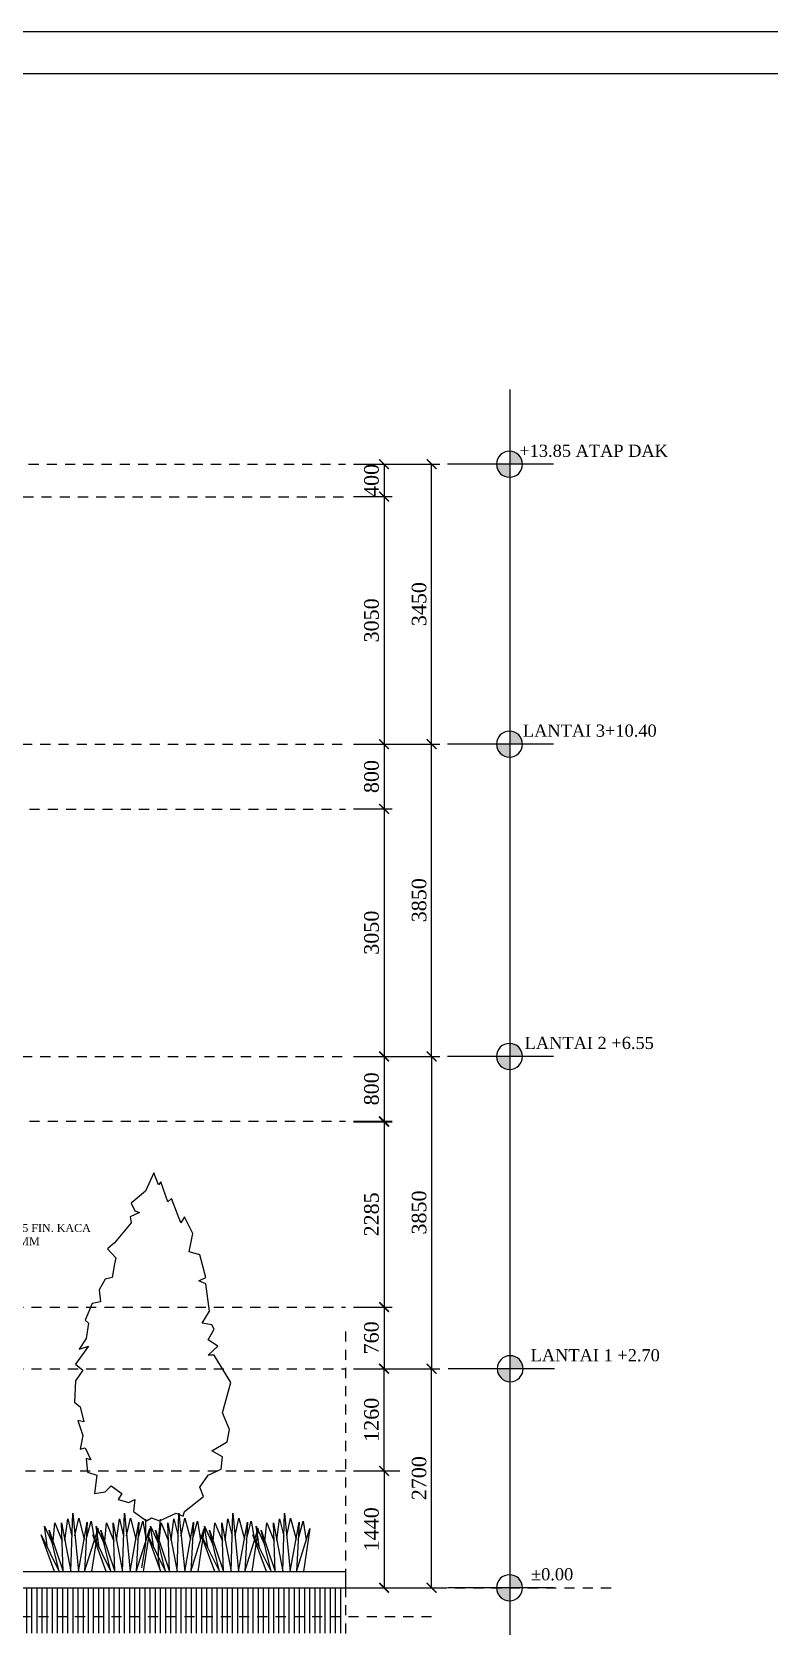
# Model space of a CAD drawing. Header units: millimetres. Extents: x -9564 to 494436, y -140371 to 4257.
# Drawn here: x 289.48 to 298.57, y 111.2 to 130.85 of the extents above; entities that cross this region are included whole.
import ezdxf
from ezdxf.enums import TextEntityAlignment as Align

# ---------------------------------------------------------------- set-up
doc = ezdxf.new("R2010")
doc.units = ezdxf.units.MM
doc.header["$MEASUREMENT"] = 0
doc.linetypes.add('DASHED2', pattern=[0.375, 0.25, -0.125])
doc.linetypes.add('HIDDEN2', pattern=[0.1875, 0.125, -0.0625])
doc.layers.get('DEFPOINTS').update_dxf_attribs({"lineweight": 18})
for name, color, linetype, lineweight in [('AS', 8, 'HIDDEN2', 5), ('DIM', 1, 'Continuous', 5), ('Dimensi', 252, 'Continuous', 9), ('LEGEND', 1, 'DASHED2', 50), ('XR-KOP A3_MOZART$0$A-TXTKOP', 3, 'Continuous', 5), ('XR-KOP A3_MOZART$0$KOP-A1$0$A-GRSKOP', 1, 'Continuous', 5)]:
    doc.layers.add(name, color=color, linetype=linetype, lineweight=lineweight)
doc.layers.add('ht', color=14, linetype='Continuous')
doc.layers.add('TEXT', color=4, linetype='Continuous')
doc.styles.add('HAND', font='ROMAND.SHX', dxfattribs={"width": 0.8, "height": 250})
doc.styles.add('style1', font='times.ttf', dxfattribs={"height": 0.15})
doc.styles.add('style2', font='times.ttf', dxfattribs={"height": 0.18})
doc.styles.add('XR-KOP A3_MOZART$0$ROMAND', font='romand.shx', dxfattribs={"height": 2, "bigfont": 'bigfont.shx'})
doc.dimstyles.new('ISO-25', dxfattribs={"dimtxt": 0.18, "dimasz": 0.12, "dimexe": 0.1, "dimexo": 0.1, "dimgap": 0.0625, "dimtad": 1, "dimtoh": 1, "dimdec": 0, "dimlfac": 1000, "dimtxsty": 'style2', "dimblk": 'ARCHTICK', "dimcen": 0.15, "dimclrd": 1, "dimclre": 1, "dimclrt": 4, "dimadec": 0, "dimazin": 0, "dimtfac": 1, "dimtdec": 0, "dimtmove": 0, "dimatfit": 3, "dimldrblk": 'OBLIQUE', "dimfxl": 1, "dimarcsym": 0})

# ---------------------------------------------------------------- blocks, each defined once
blk = doc.blocks.new('_ArchTick')
at = {"color": 0, "linetype": 'ByBlock', "const_width": 0.15}
blk.add_lwpolyline([(-0.5, -0.5), (0.5, 0.5)], dxfattribs=at)
blk = doc.blocks.new('*D265')
at = {"color": 1, "lineweight": -2, "transparency": 16777216}
for p, q in [((516.598, 167.751), (517.073, 167.751)), ((516.973, 167.751), (516.973, 167.351)), ((516.598, 167.351), (517.073, 167.351))]:
    blk.add_line(p, q, dxfattribs=at)
at = {"layer": 'DEFPOINTS', "color": 0, "transparency": 16777216}
for p in [(516.498, 167.751), (516.498, 167.351), (516.973, 167.351)]:
    blk.add_point(p, dxfattribs=at)
at = {"color": 1, "lineweight": -2, "transparency": 16777216, "xscale": 0.12, "yscale": 0.12, "zscale": 0.12}
for p, rotation in [((516.973, 167.751), 90), ((516.973, 167.351), 270)]:
    blk.add_blockref('_ArchTick', p, dxfattribs=dict(at, rotation=rotation))
at = {"color": 4, "transparency": 16777216, "insert": (516.819, 167.551), "char_height": 0.18, "attachment_point": 5, "rotation": 90, "style": 'style2'}
blk.add_mtext('400', dxfattribs=at)
blk = doc.blocks.new('_Oblique')
at = {"color": 0, "linetype": 'ByBlock', "lineweight": -2}
blk.add_line((-0.5, -0.5), (0.5, 0.5), dxfattribs=at)
blk = doc.blocks.new('*D266')
at = {"color": 1, "lineweight": -2, "transparency": 16777216}
for p, q in [((516.598, 167.351), (517.073, 167.351)), ((516.973, 167.351), (516.973, 164.301)), ((516.598, 164.301), (517.073, 164.301))]:
    blk.add_line(p, q, dxfattribs=at)
at = {"layer": 'DEFPOINTS', "color": 0, "transparency": 16777216}
for p in [(516.498, 167.351), (516.498, 164.301), (516.973, 164.301)]:
    blk.add_point(p, dxfattribs=at)
at = {"color": 1, "lineweight": -2, "transparency": 16777216, "xscale": 0.12, "yscale": 0.12, "zscale": 0.12}
for p, rotation in [((516.973, 167.351), 90), ((516.973, 164.301), 270)]:
    blk.add_blockref('_ArchTick', p, dxfattribs=dict(at, rotation=rotation))
at = {"color": 4, "transparency": 16777216, "insert": (516.819, 165.826), "char_height": 0.18, "attachment_point": 5, "rotation": 90, "style": 'style2'}
blk.add_mtext('3050', dxfattribs=at)
blk = doc.blocks.new('*D128')
at = {"color": 1, "lineweight": -2, "transparency": 16777216}
for p, q in [((516.598, 164.301), (517.073, 164.301)), ((516.973, 164.301), (516.973, 163.501)), ((516.598, 163.501), (517.073, 163.501))]:
    blk.add_line(p, q, dxfattribs=at)
at = {"layer": 'DEFPOINTS', "color": 0, "transparency": 16777216}
for p in [(516.498, 164.301), (516.498, 163.501), (516.973, 163.501)]:
    blk.add_point(p, dxfattribs=at)
at = {"color": 1, "lineweight": -2, "transparency": 16777216, "xscale": 0.12, "yscale": 0.12, "zscale": 0.12}
for p, rotation in [((516.973, 164.301), 90), ((516.973, 163.501), 270)]:
    blk.add_blockref('_ArchTick', p, dxfattribs=dict(at, rotation=rotation))
at = {"color": 4, "transparency": 16777216, "insert": (516.819, 163.901), "char_height": 0.18, "attachment_point": 5, "rotation": 90, "style": 'style2'}
blk.add_mtext('800', dxfattribs=at)
blk = doc.blocks.new('*D267')
at = {"color": 1, "lineweight": -2, "transparency": 16777216}
for p, q in [((516.598, 163.501), (517.073, 163.501)), ((516.973, 163.501), (516.973, 160.451)), ((516.598, 160.451), (517.073, 160.451))]:
    blk.add_line(p, q, dxfattribs=at)
at = {"layer": 'DEFPOINTS', "color": 0, "transparency": 16777216}
for p in [(516.498, 163.501), (516.498, 160.451), (516.973, 160.451)]:
    blk.add_point(p, dxfattribs=at)
at = {"color": 1, "lineweight": -2, "transparency": 16777216, "xscale": 0.12, "yscale": 0.12, "zscale": 0.12}
for p, rotation in [((516.973, 163.501), 90), ((516.973, 160.451), 270)]:
    blk.add_blockref('_ArchTick', p, dxfattribs=dict(at, rotation=rotation))
at = {"color": 4, "transparency": 16777216, "insert": (516.819, 161.976), "char_height": 0.18, "attachment_point": 5, "rotation": 90, "style": 'style2'}
blk.add_mtext('3050', dxfattribs=at)
blk = doc.blocks.new('*D268')
at = {"color": 1, "lineweight": -2, "transparency": 16777216}
for p, q in [((516.598, 160.451), (517.073, 160.451)), ((516.973, 160.451), (516.973, 159.651)), ((516.598, 159.651), (517.073, 159.651))]:
    blk.add_line(p, q, dxfattribs=at)
at = {"layer": 'DEFPOINTS', "color": 0, "transparency": 16777216}
for p in [(516.498, 160.451), (516.498, 159.651), (516.973, 159.651)]:
    blk.add_point(p, dxfattribs=at)
at = {"color": 1, "lineweight": -2, "transparency": 16777216, "xscale": 0.12, "yscale": 0.12, "zscale": 0.12}
for p, rotation in [((516.973, 160.451), 90), ((516.973, 159.651), 270)]:
    blk.add_blockref('_ArchTick', p, dxfattribs=dict(at, rotation=rotation))
at = {"color": 4, "transparency": 16777216, "insert": (516.819, 160.051), "char_height": 0.18, "attachment_point": 5, "rotation": 90, "style": 'style2'}
blk.add_mtext('800', dxfattribs=at)
blk = doc.blocks.new('*D269')
at = {"color": 1, "lineweight": -2, "transparency": 16777216}
for p, q in [((516.598, 159.646), (517.073, 159.646)), ((516.973, 159.646), (516.973, 157.361)), ((516.598, 157.361), (517.073, 157.361))]:
    blk.add_line(p, q, dxfattribs=at)
at = {"layer": 'DEFPOINTS', "color": 0, "transparency": 16777216}
for p in [(516.498, 159.646), (516.498, 157.361), (516.973, 157.361)]:
    blk.add_point(p, dxfattribs=at)
at = {"color": 1, "lineweight": -2, "transparency": 16777216, "xscale": 0.12, "yscale": 0.12, "zscale": 0.12}
for p, rotation in [((516.973, 159.646), 90), ((516.973, 157.361), 270)]:
    blk.add_blockref('_ArchTick', p, dxfattribs=dict(at, rotation=rotation))
at = {"color": 4, "transparency": 16777216, "insert": (516.819, 158.503), "char_height": 0.18, "attachment_point": 5, "rotation": 90, "style": 'style2'}
blk.add_mtext('2285', dxfattribs=at)
blk = doc.blocks.new('*D270')
at = {"color": 1, "lineweight": -2, "transparency": 16777216}
for p, q in [((516.598, 157.361), (517.073, 157.361)), ((516.973, 157.361), (516.973, 156.601)), ((516.598, 156.601), (517.073, 156.601))]:
    blk.add_line(p, q, dxfattribs=at)
at = {"layer": 'DEFPOINTS', "color": 0, "transparency": 16777216}
for p in [(516.498, 157.361), (516.498, 156.601), (516.973, 156.601)]:
    blk.add_point(p, dxfattribs=at)
at = {"color": 1, "lineweight": -2, "transparency": 16777216, "xscale": 0.12, "yscale": 0.12, "zscale": 0.12}
for p, rotation in [((516.973, 157.361), 90), ((516.973, 156.601), 270)]:
    blk.add_blockref('_ArchTick', p, dxfattribs=dict(at, rotation=rotation))
at = {"color": 4, "transparency": 16777216, "insert": (516.818, 156.981), "char_height": 0.18, "attachment_point": 5, "rotation": 90, "style": 'style2'}
blk.add_mtext('760', dxfattribs=at)
blk = doc.blocks.new('*D271')
at = {"color": 1, "lineweight": -2, "transparency": 16777216}
for p, q in [((516.598, 155.341), (517.073, 155.341)), ((516.973, 155.341), (516.973, 153.901)), ((516.598, 153.901), (517.073, 153.901))]:
    blk.add_line(p, q, dxfattribs=at)
at = {"layer": 'DEFPOINTS', "color": 0, "transparency": 16777216}
for p in [(516.498, 155.341), (516.498, 153.901), (516.973, 153.901)]:
    blk.add_point(p, dxfattribs=at)
at = {"color": 1, "lineweight": -2, "transparency": 16777216, "xscale": 0.12, "yscale": 0.12, "zscale": 0.12}
for p, rotation in [((516.973, 155.341), 90), ((516.973, 153.901), 270)]:
    blk.add_blockref('_ArchTick', p, dxfattribs=dict(at, rotation=rotation))
at = {"color": 4, "transparency": 16777216, "insert": (516.819, 154.621), "char_height": 0.18, "attachment_point": 5, "rotation": 90, "style": 'style2'}
blk.add_mtext('1440', dxfattribs=at)
blk = doc.blocks.new('*D272')
at = {"color": 1, "lineweight": -2, "transparency": 16777216}
for p, q in [((517.073, 156.601), (517.66, 156.601)), ((517.56, 153.901), (517.56, 156.601)), ((517.073, 153.901), (517.66, 153.901))]:
    blk.add_line(p, q, dxfattribs=at)
at = {"layer": 'DEFPOINTS', "color": 0, "transparency": 16777216}
for p in [(516.973, 156.601), (517.56, 156.601), (516.973, 153.901)]:
    blk.add_point(p, dxfattribs=at)
at = {"color": 1, "lineweight": -2, "transparency": 16777216, "xscale": 0.12, "yscale": 0.12, "zscale": 0.12}
for p, rotation in [((517.56, 156.601), 90), ((517.56, 153.901), 270)]:
    blk.add_blockref('_ArchTick', p, dxfattribs=dict(at, rotation=rotation))
at = {"color": 4, "transparency": 16777216, "insert": (517.406, 155.251), "char_height": 0.18, "attachment_point": 5, "rotation": 90, "style": 'style2'}
blk.add_mtext('2700', dxfattribs=at)
blk = doc.blocks.new('*D125')
at = {"color": 1, "lineweight": -2, "transparency": 16777216}
for p, q in [((517.073, 160.451), (517.66, 160.451)), ((517.56, 160.451), (517.56, 156.601)), ((517.073, 156.601), (517.66, 156.601))]:
    blk.add_line(p, q, dxfattribs=at)
at = {"layer": 'DEFPOINTS', "color": 0, "transparency": 16777216}
for p in [(516.973, 160.451), (516.973, 156.601), (517.56, 156.601)]:
    blk.add_point(p, dxfattribs=at)
at = {"color": 1, "lineweight": -2, "transparency": 16777216, "xscale": 0.12, "yscale": 0.12, "zscale": 0.12}
for p, rotation in [((517.56, 160.451), 90), ((517.56, 156.601), 270)]:
    blk.add_blockref('_ArchTick', p, dxfattribs=dict(at, rotation=rotation))
at = {"color": 4, "transparency": 16777216, "insert": (517.406, 158.526), "char_height": 0.18, "attachment_point": 5, "rotation": 90, "style": 'style2'}
blk.add_mtext('3850', dxfattribs=at)
blk = doc.blocks.new('*D126')
at = {"color": 1, "lineweight": -2, "transparency": 16777216}
for p, q in [((517.073, 164.301), (517.66, 164.301)), ((517.56, 160.451), (517.56, 164.301)), ((517.073, 160.451), (517.66, 160.451))]:
    blk.add_line(p, q, dxfattribs=at)
at = {"layer": 'DEFPOINTS', "color": 0, "transparency": 16777216}
for p in [(516.973, 164.301), (517.56, 164.301), (516.973, 160.451)]:
    blk.add_point(p, dxfattribs=at)
at = {"color": 1, "lineweight": -2, "transparency": 16777216, "xscale": 0.12, "yscale": 0.12, "zscale": 0.12}
for p, rotation in [((517.56, 164.301), 90), ((517.56, 160.451), 270)]:
    blk.add_blockref('_ArchTick', p, dxfattribs=dict(at, rotation=rotation))
at = {"color": 4, "transparency": 16777216, "insert": (517.406, 162.376), "char_height": 0.18, "attachment_point": 5, "rotation": 90, "style": 'style2'}
blk.add_mtext('3850', dxfattribs=at)
blk = doc.blocks.new('*D127')
at = {"color": 1, "lineweight": -2, "transparency": 16777216}
for p, q in [((517.073, 167.751), (517.66, 167.751)), ((517.56, 164.301), (517.56, 167.751)), ((517.073, 164.301), (517.66, 164.301))]:
    blk.add_line(p, q, dxfattribs=at)
at = {"layer": 'DEFPOINTS', "color": 0, "transparency": 16777216}
for p in [(516.973, 167.751), (517.56, 167.751), (516.973, 164.301)]:
    blk.add_point(p, dxfattribs=at)
at = {"color": 1, "lineweight": -2, "transparency": 16777216, "xscale": 0.12, "yscale": 0.12, "zscale": 0.12}
for p, rotation in [((517.56, 167.751), 90), ((517.56, 164.301), 270)]:
    blk.add_blockref('_ArchTick', p, dxfattribs=dict(at, rotation=rotation))
at = {"color": 4, "transparency": 16777216, "insert": (517.406, 166.026), "char_height": 0.18, "attachment_point": 5, "rotation": 90, "style": 'style2'}
blk.add_mtext('3450', dxfattribs=at)
blk = doc.blocks.new('A$C459A4C15')
at = {"layer": 'ht'}
h = blk.add_hatch(color=256, dxfattribs=at)
h.paths.add_polyline_path([(0, 0.0801), (0, 0), (-0.0801, 0, -0.414214)])
h.paths.add_polyline_path([(0, 0), (0.0801, 0, -0.414214), (0, -0.0801)])
blk.add_circle((0, 0), 0.0801, dxfattribs=at)
blk = doc.blocks.new('*U121')
blk.add_lwpolyline([(-2.754, 191.699), (-6.78, 182.851), (-13.682, 176.953), (-11.956, 173.266), (-9.656, 172.529), (-14.257, 170.317), (-13.682, 167.368), (-21.733, 157.783), (-25.184, 154.834), (-21.158, 150.41), (-21.733, 147.461), (-22.884, 140.825), (-26.334, 140.087), (-29.21, 134.926), (-28.635, 129.028), (-32.661, 128.291), (-36.111, 120.18), (-34.386, 118.706), (-35.536, 111.333), (-38.987, 106.171), (-34.386, 107.646), (-40.712, 98.798), (-37.261, 95.849), (-40.712, 90.688), (-41.287, 80.366), (-38.412, 78.154), (-36.686, 70.781), (-39.562, 71.518), (-37.261, 64.145), (-38.412, 57.509), (-36.111, 58.247), (-33.236, 52.348), (-35.536, 53.086), (-34.961, 46.45), (-30.36, 44.975), (-31.51, 36.128), (-26.334, 36.865), (-23.459, 39.814), (-18.283, 36.128), (-20.008, 33.178), (-14.832, 31.704), (-11.956, 33.178), (-12.531, 27.28), (-6.205, 22.856), (-3.905, 24.331), (0.121, 22.856), (8.173, 26.543), (11.624, 25.068), (12.199, 27.28), (21.4, 34.653), (19.675, 39.077), (23.701, 44.975), (30.027, 47.924), (30.602, 53.823), (25.426, 56.772), (32.903, 61.196), (34.053, 67.094), (30.602, 75.205), (34.628, 89.951), (26.576, 103.222), (23.701, 103.222), (28.302, 107.646), (23.701, 110.595), (26.576, 115.756), (25.426, 117.968), (20.825, 118.706), (24.276, 124.604), (22.551, 137.876), (19.1, 139.35), (22.551, 140.825), (19.675, 151.884), (14.499, 153.359), (16.224, 162.207), (12.199, 170.317), (10.473, 167.368), (5.872, 179.165), (4.147, 177.69), (0.696, 187.275), (-0.454, 185.8)], close=True)
for points in [[(-6.813, 23.669), (-6.813, 11.669), (-8.627, 0)], [(0.387, 23.669), (-0.576, 13.271), (-0.576, 3.686), (0, 0)]]:
    blk.add_lwpolyline(points)
blk = doc.blocks.new('*D286')
at = {"color": 1, "lineweight": -2, "transparency": 16777216}
for p, q in [((516.598, 156.601), (517.073, 156.601)), ((516.973, 155.341), (516.973, 156.601)), ((516.598, 155.341), (517.073, 155.341))]:
    blk.add_line(p, q, dxfattribs=at)
at = {"layer": 'DEFPOINTS', "color": 0, "transparency": 16777216}
for p in [(516.498, 156.601), (516.973, 156.601), (516.498, 155.341)]:
    blk.add_point(p, dxfattribs=at)
at = {"color": 1, "lineweight": -2, "transparency": 16777216, "xscale": 0.12, "yscale": 0.12, "zscale": 0.12}
for p, rotation in [((516.973, 156.601), 90), ((516.973, 155.341), 270)]:
    blk.add_blockref('_ArchTick', p, dxfattribs=dict(at, rotation=rotation))
at = {"color": 4, "transparency": 16777216, "insert": (516.819, 155.971), "char_height": 0.18, "attachment_point": 5, "rotation": 90, "style": 'style2'}
blk.add_mtext('1260', dxfattribs=at)
blk = doc.blocks.new('hsdh')
at = {"layer": 'XR-KOP A3_MOZART$0$KOP-A1$0$A-GRSKOP', "color": 0, "linetype": 'Continuous', "lineweight": 5}
blk.add_lwpolyline([(145480, 82601), (107945, 82601), (107945, 56197), (145480, 56197)], close=True, dxfattribs=at)
at = {"layer": 'XR-KOP A3_MOZART$0$KOP-A1$0$A-GRSKOP', "color": 5, "linetype": 'Continuous', "lineweight": 5}
blk.add_lwpolyline([(145017, 82138), (108409, 82138), (108409, 56660), (145017, 56660)], close=True, dxfattribs=at)
blk = doc.blocks.new('A$C2a879c63')
h = blk.add_hatch()
h.set_pattern_fill('ANSI31', color=8, scale=0.02, angle=45)
h.set_pattern_definition([(90, (194.35313, -115.29338), (-0.0635, 0), [])])
h.paths.add_polyline_path([(309.613, 10.0054), (309.538, 10.0054), (309.538, 10.3654), (307.3655, 10.3654), (307.3655, 9.8054), (309.613, 9.8054)])
h.paths.add_polyline_path([(307.3655, 10.3654), (306.6155, 10.3654), (306.6155, 9.8054), (307.3655, 9.8054)])
h.paths.add_polyline_path([(306.6155, 10.3654), (306.3655, 10.3654), (306.3655, 9.8054), (306.6155, 9.8054)])
h.paths.add_polyline_path([(306.3655, 10.3654), (304.7655, 10.3654), (304.7655, 10.0054), (304.6155, 10.0054), (304.6155, 9.8054), (306.3655, 9.8054)])
h.paths.add_polyline_path([(312.5355, 10.0054), (309.613, 10.0054), (309.613, 9.8054), (312.5355, 9.8054)])
h.paths.add_polyline_path([(313.2105, 10.3654), (312.6855, 10.3654), (312.6855, 9.8054), (313.2105, 9.8054)])
h.paths.add_polyline_path([(312.6855, 10.0054), (312.6105, 10.0054), (312.6105, 9.8054), (312.6855, 9.8054)])
h.paths.add_polyline_path([(312.6105, 10.0054), (312.5355, 10.0054), (312.5355, 9.8054), (312.6105, 9.8054)])
h.paths.add_polyline_path([(313.2855, 10.3654), (313.2855, 10.0054), (313.2105, 10.0054), (313.2105, 9.8054), (322.2605, 9.8054), (322.2605, 10.3654)])
for p, q in [((318.1605, 10.5654), (322.2605, 10.5654)), ((317.9605, 10.3654), (322.2605, 10.3654))]:
    blk.add_line(p, q)
at = {"layer": 'AS'}
for p, q in [((313.6252, 24.2154), (322.2605, 24.2154)), ((313.559, 23.8154), (322.2605, 23.8154)), ((314.4443, 20.7654), (322.2605, 20.7654)), ((314.3118, 19.9654), (322.2605, 19.9654)), ((314.4443, 16.9154), (322.2605, 16.9154)), ((314.3118, 16.1154), (322.2605, 16.1154)), ((318.1605, 13.8254), (322.2605, 13.8254)), ((322.2605, 13.5254), (322.2605, 7.1403)), ((309.8355, 13.0654), (322.2605, 13.0654)), ((312.6855, 11.8054), (322.9279, 11.8054)), ((322.2605, 10.3654), (325.5736, 10.3654)), ((323.3219, 10.0054), (302.3642, 10.0054))]:
    blk.add_line(p, q, dxfattribs=at)
at = {"layer": 'DIM', "color": 1, "linetype": 'ByBlock'}
for p, q in [((324.286, 25.1378), (324.286, 9.7514)), ((324.8272, 24.2154), (323.5189, 24.2154)), ((324.8272, 20.7654), (323.5189, 20.7654)), ((324.8272, 16.9154), (323.5189, 16.9154)), ((324.8361, 13.0654), (323.5279, 13.0654)), ((324.8272, 10.3654), (323.5189, 10.3654))]:
    blk.add_line(p, q, dxfattribs=at)
at = {"layer": 'DIM'}
blk.add_line((322.2605, 10.5654), (322.2605, 10.3654), dxfattribs=at)
at = {"layer": 'Dimensi'}
for points in [[(318.6706, 10.5654), (318.5048, 11.0192), (318.7289, 10.5654), (318.6061, 11.0744), (318.778, 10.5654), (318.7565, 11.1664), (318.8713, 10.5654), (318.8947, 11.286), (318.9653, 10.5654), (319.0727, 11.1725), (319.042, 10.5654), (319.2078, 11.0959), (319.128, 10.5654)], [(318.7985, 10.9466), (318.8333, 11.2155), (318.8854, 11.0008)], [(318.9223, 11.0044), (318.9683, 11.2247), (319.0356, 10.963)], [(319.3078, 10.5654), (319.1421, 11.0192), (319.3662, 10.5654), (319.2434, 11.0744), (319.4153, 10.5654), (319.3938, 11.1664), (319.5086, 10.5654), (319.5319, 11.286), (319.6025, 10.5654), (319.71, 11.1725), (319.6793, 10.5654), (319.8451, 11.0959), (319.7652, 10.5654)], [(319.4358, 10.9466), (319.4705, 11.2155), (319.5227, 11.0008)], [(319.5595, 11.0044), (319.6056, 11.2247), (319.6729, 10.963)], [(319.981, 10.5654), (319.8152, 11.0192), (320.0393, 10.5654), (319.9165, 11.0744), (320.0884, 10.5654), (320.0669, 11.1664), (320.1817, 10.5654), (320.2051, 11.286), (320.2757, 10.5654), (320.3831, 11.1725), (320.3524, 10.5654), (320.5182, 11.0959), (320.4384, 10.5654)], [(320.1089, 10.9466), (320.1437, 11.2155), (320.1958, 11.0008)], [(320.2327, 11.0044), (320.2788, 11.2247), (320.346, 10.963)], [(320.6466, 10.5654), (320.4808, 11.0192), (320.7049, 10.5654), (320.5821, 11.0744), (320.7541, 10.5654), (320.7326, 11.1664), (320.8473, 10.5654), (320.8707, 11.286), (320.9413, 10.5654), (321.0488, 11.1725), (321.0181, 10.5654), (321.1838, 11.0959), (321.104, 10.5654)], [(320.7745, 10.9466), (320.8093, 11.2155), (320.8614, 11.0008)], [(320.8983, 11.0044), (320.9444, 11.2247), (321.0117, 10.963)], [(321.2842, 10.5654), (321.1185, 11.0192), (321.3426, 10.5654), (321.2198, 11.0744), (321.3917, 10.5654), (321.3702, 11.1664), (321.4849, 10.5654), (321.5083, 11.286), (321.5789, 10.5654), (321.6864, 11.1725), (321.6557, 10.5654), (321.8214, 11.0959), (321.7416, 10.5654)], [(321.4122, 10.9466), (321.4469, 11.2155), (321.4991, 11.0008)], [(321.5359, 11.0044), (321.582, 11.2247), (321.6493, 10.963)], [(318.5838, 10.8594), (318.5447, 11.1265), (318.6482, 10.9001)], [(318.6521, 10.9383), (318.6736, 11.1664), (318.7646, 10.9401)], [(319.0621, 10.9616), (319.1218, 11.1848), (319.1625, 10.9509)], [(319.221, 10.8594), (319.182, 11.1265), (319.2854, 10.9001)], [(319.2893, 10.9383), (319.3109, 11.1664), (319.4019, 10.9401)], [(319.6993, 10.9616), (319.7591, 11.1848), (319.7998, 10.9509)], [(319.8942, 10.8594), (319.8551, 11.1265), (319.9586, 10.9001)], [(319.9625, 10.9383), (319.9841, 11.1664), (320.075, 10.9401)], [(320.3725, 10.9616), (320.4323, 11.1848), (320.4729, 10.9509)], [(320.5598, 10.8594), (320.5207, 11.1265), (320.6242, 10.9001)], [(320.6281, 10.9383), (320.6497, 11.1664), (320.7407, 10.9401)], [(321.0381, 10.9616), (321.0979, 11.1848), (321.1385, 10.9509)], [(321.1974, 10.8594), (321.1584, 11.1265), (321.2618, 10.9001)], [(321.2657, 10.9383), (321.2873, 11.1664), (321.3783, 10.9401)], [(321.6757, 10.9616), (321.7355, 11.1848), (321.7762, 10.9509)]]:
    blk.add_lwpolyline(points, dxfattribs=at)
at = {"xscale": -2, "yscale": 2, "zscale": 2}
for p in [(324.2826, 24.2154), (324.2826, 20.7654), (324.2826, 16.9154), (324.2916, 13.0654), (324.2826, 10.3654)]:
    blk.add_blockref('A$C459A4C15', p, dxfattribs=at)
at = {"layer": 'Dimensi', "xscale": 0.0254, "yscale": 0.0254, "zscale": 0.0254}
blk.add_blockref('*U121', (319.9639, 10.6111), dxfattribs=at)
at = {"layer": 'LEGEND', "xscale": 0.00111896417510141, "yscale": 0.00111896417510141, "zscale": 0.00111896417510141}
blk.add_blockref('hsdh', (173.213, -62.8819), dxfattribs=at)
at = {"color": 4, "style": 'HAND'}
for tag, height, rotation, p in [('DRY.WASHER', 0.054, 0, (11.9366, 24.9122)), ('PATIO', 0.135, 0, (20.9666, 21.5696)), ('GENSET', 0.135, 0, (18.2157, 17.1045)), ('PLANTERBOX', 0.135, 90, (22.169, 13.2959)), ('PLANTERBOX', 0.135, 0, (18.5224, 11.5633)), ('PATIO', 0.135, 0, (400.0395, 10.821)), ('CARPORT', 0.135, 0, (12.157, 9.7744)), ('CARPORT', 0.135, 0, (20.6202, 9.7744))]:
    blk.add_attdef(tag, text='', height=height, rotation=rotation, dxfattribs=at).set_placement(p, align=Align.MIDDLE)
at = {"layer": 'TEXT', "style": 'style1'}
for s, p in [('+13.85 ATAP DAK', (326.2374, 24.3068)), ('LANTAI 3+10.40', (326.0986, 20.8568)), ('LANTAI 2 +6.55', (326.0637, 17.0068)), ('LANTAI 1 +2.70', (326.1376, 13.1568)), ('%%P0.00', (325.0692, 10.4568))]:
    blk.add_text(s, height=0.15, dxfattribs=at).set_placement(p, align=Align.RIGHT)
at = {"layer": 'TEXT', "insert": (318.0864, 14.8006), "char_height": 0.09821, "width": 2.69249, "attachment_point": 5, "style": 'style1'}
blk.add_mtext('\\A1;\\pxql;KANOPI CARPORT\\PRANGKA HOLLOW 7X5 FIN. KACA TEMPERED TEBAL 12MM', dxfattribs=at)
at = {"layer": 'XR-KOP A3_MOZART$0$A-TXTKOP', "style": 'XR-KOP A3_MOZART$0$ROMAND'}
for tag, p in [('1:200', (37.0468, 3.1879)), ('1:100', (79.0468, 3.1879)), ('1:100', (121.0468, 3.1879)), ('1:100', (163.0468, 3.1879)), ('1:100', (205.0468, 3.1879)), ('1:100', (247.0468, 3.1879)), ('1:100', (289.0468, 3.1879)), ('1:100', (331.0468, 3.1879)), ('1:100', (373.0468, 3.1879)), ('1:100', (415.0468, 3.1879)), ('1:100', (457.0468, 3.1879)), ('1:100', (499.0468, 3.1879))]:
    blk.add_attdef(tag, text='', height=0.1296, dxfattribs=at).set_placement(p, align=Align.MIDDLE)
dim = blk.add_linear_dim(base=(322.7348, 23.8154), p1=(322.2605, 24.2154), p2=(322.2605, 23.8154), angle=90, dimstyle='ISO-25')
dim.commit()
dim.dimension.update_dxf_attribs({"geometry": '*D265', "text_midpoint": (322.7348, 24.0154), "dimtype": 128, "insert": (-194.2379, -143.5351)})
for base, p1, p2, picture, middle in [((323.3219, 24.2154), (322.7348, 20.7654), (322.7348, 24.2154), '*D127', (323.1679, 22.4904)), ((322.7348, 20.7654), (322.2605, 23.8154), (322.2605, 20.7654), '*D266', (322.5808, 22.2904)), ((322.7348, 19.9654), (322.2605, 20.7654), (322.2605, 19.9654), '*D128', (322.5808, 20.3654)), ((323.3219, 20.7654), (322.7348, 16.9154), (322.7348, 20.7654), '*D126', (323.1679, 18.8404)), ((322.7348, 16.9154), (322.2605, 19.9654), (322.2605, 16.9154), '*D267', (322.5808, 18.4404)), ((322.7348, 16.1154), (322.2605, 16.9154), (322.2605, 16.1154), '*D268', (322.5808, 16.5154)), ((323.3219, 13.0654), (322.7348, 16.9154), (322.7348, 13.0654), '*D125', (323.1679, 14.9904)), ((322.7348, 13.8254), (322.2605, 16.1104), (322.2605, 13.8254), '*D269', (322.5808, 14.9679)), ((322.7348, 13.0654), (322.2605, 13.8254), (322.2605, 13.0654), '*D270', (322.5805, 13.4454)), ((322.7348, 13.0654), (322.2605, 11.8054), (322.2605, 13.0654), '*D286', (322.5808, 12.4354)), ((323.3219, 13.0654), (322.7348, 10.3654), (322.7348, 13.0654), '*D272', (323.1676, 11.7154)), ((322.7348, 10.3654), (322.2605, 11.8054), (322.2605, 10.3654), '*D271', (322.5808, 11.0854))]:
    dim = blk.add_linear_dim(base=base, p1=p1, p2=p2, angle=90, dimstyle='ISO-25')
    dim.commit()
    dim.dimension.update_dxf_attribs({"geometry": picture, "text_midpoint": middle, "insert": (-194.2379, -143.5351)})

msp = doc.modelspace()

# ---------------------------------------------------------------- block references
msp.add_blockref('A$C2a879c63', (-28.9148, 101.3058))

doc.saveas('drawing.dxf')
